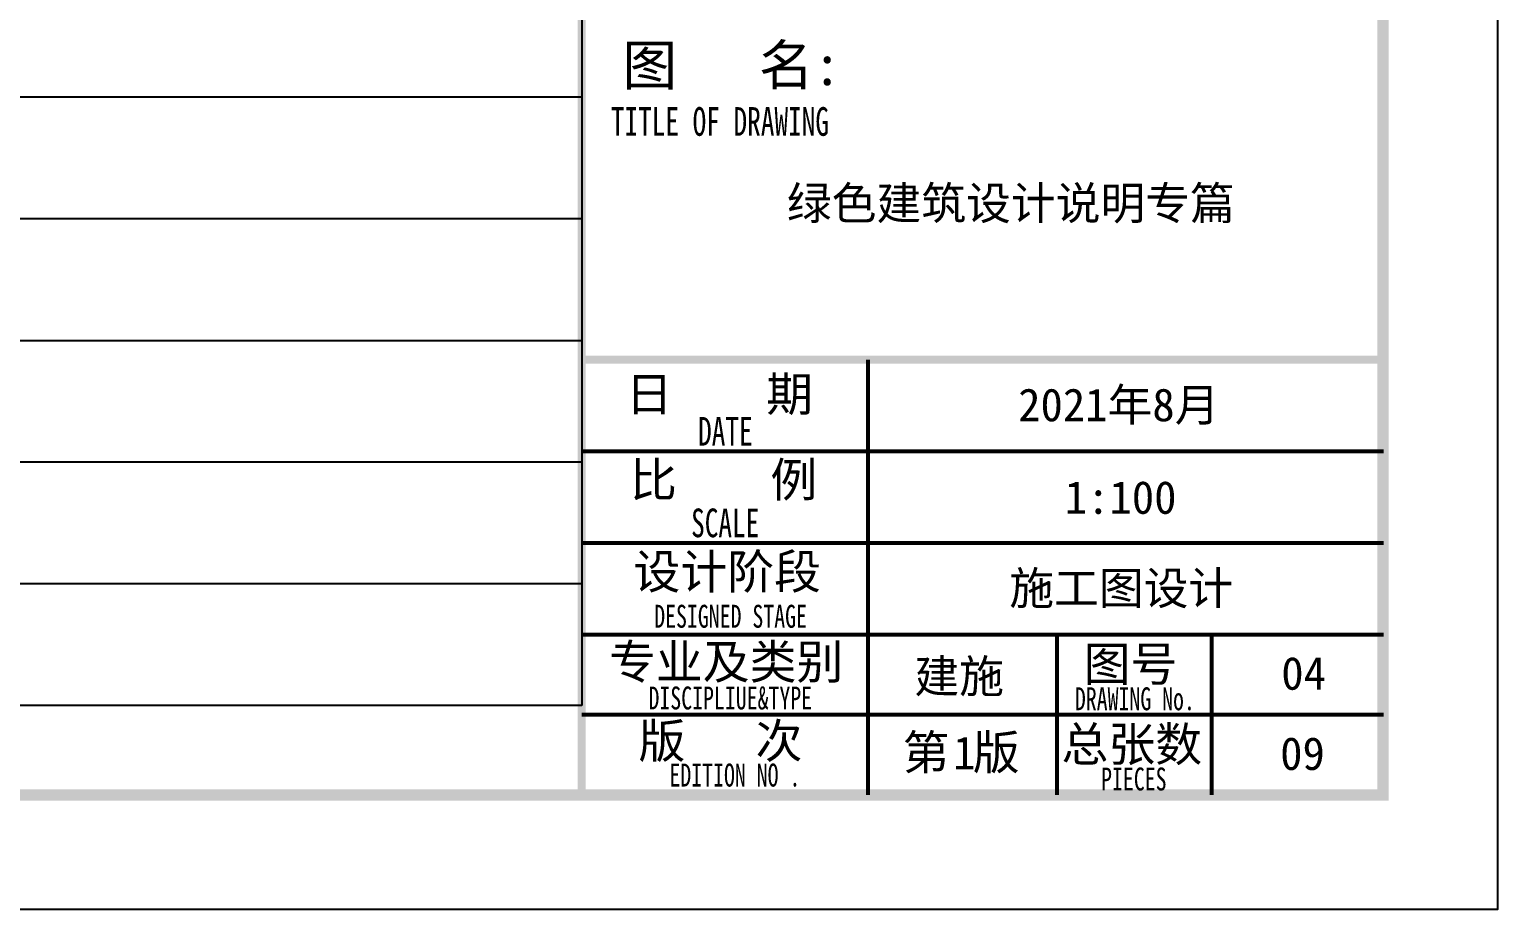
# Model space of a CAD drawing. Extents: x 1188826 to 1909461, y 608442 to 1651179.
# Drawn here: x 1543246 to 1556063, y 1189527 to 1197209 of the extents above; entities that cross this region are included whole.
import ezdxf

# ---------------------------------------------------------------- set-up
doc = ezdxf.new("R2010")
doc.units = 0
doc.header["$LTSCALE"] = 1000
doc.header["$MEASUREMENT"] = 0
for name, color, linetype in [('Defpoint', 7, 'Continuous'), ('图框', 140, 'Continuous'), ('图签文字', 147, 'Continuous')]:
    doc.layers.add(name, color=color, linetype=linetype)
doc.layers.add('WALL', color=9, linetype='Continuous', lineweight=40)
doc.layers.add('图签', color=147, linetype='Continuous', lineweight=18)
doc.styles.add('宋体', font='', dxfattribs={"height": 50})
doc.styles.add('建筑图签-1', font='simhei.ttf', dxfattribs={"width": 0.7})
doc.styles.get('宋体').set_extended_font_data('SimSun')

# ---------------------------------------------------------------- blocks, each defined once
blk = doc.blocks.new('tq5113')
at = {"layer": '图框'}
for points, const_width in [([(0, 0), (0, 57400)], 70), ([(0, 3800), (7000, 3800)], 70), ([(2500, 1400), (2500, 3800)], 35), ([(0, 3000), (7000, 3000)], 35), ([(0, 2200), (7000, 2200)], 35), ([(0, 1400), (7000, 1400)], 35), ([(0, 1400), (6500, 1400)], 35), ([(2500, 0), (2500, 1400)], 35), ([(4150, 0), (4150, 1400)], 35), ([(4150, 0), (4150, 1400)], 35), ([(4150, 0), (4150, 1400)], 35), ([(5500, 0), (5500, 1400)], 35), ([(0, 700), (4150, 700)], 35), ([(4150, 700), (7000, 700)], 35)]:
    blk.add_lwpolyline(points, dxfattribs=dict(at, const_width=const_width))
at = {"layer": '图框', "style": '建筑图签-1', "width": 0.7}
for s, height, p in [('TITLE OF DRAWING', 250, (254, 5753)), ('DATE', 250, (1016, 3049)), ('SCALE', 250, (955, 2250)), ('DESIGNED STAGE', 200, (633, 1460)), ('DISCIPLIUE&TYPE', 200, (583, 747)), ('DRAWING No.', 200, (4305, 740)), ('EDITION NO .', 200, (766, 74)), ('PIECES', 200, (4534, 40))]:
    blk.add_text(s, height=height, dxfattribs=at).set_placement(p)
at = {"layer": '图签', "color": 2, "style": '宋体'}
for s, height, p in [('2021年8月', 286.7, (3810, 3262)), ('施工图设计', 286.7, (3732, 1662)), ('建施', 286.7, (2904, 893)), ('1', 287, (3243, 225)), ('09', 286.7, (6097, 219))]:
    blk.add_text(s, height=height, dxfattribs=at).set_placement(p)
at = {"layer": '图签文字', "color": 7, "style": '建筑图签-1'}
for s, height, p in [('图   名:', 350, (355, 6195)), ('日    期', 300, (384, 3349)), ('比    例', 300, (422, 2602)), ('设计阶段', 300, (452, 1800)), ('专业及类别', 300, (238, 1013)), ('图号', 300, (4381, 994)), ('版   次 ', 300, (496, 323)), ('第 版', 300, (2801, 223)), ('总张数', 300, (4188, 294))]:
    blk.add_text(s, height=height, dxfattribs=at).set_placement(p)

msp = doc.modelspace()

# ---------------------------------------------------------------- linework, layer by layer
at = {"layer": 'Defpoint', "color": 252}
for p, q in [((1548068, 1246529), (1548068, 1191307)), ((1548068, 1196616), (1474463, 1196616)), ((1548068, 1195554), (1474463, 1195554)), ((1548068, 1194492), (1474463, 1194492)), ((1548068, 1193431), (1474463, 1193431)), ((1548068, 1192369), (1474463, 1192369)), ((1548068, 1191307), (1474463, 1191307))]:
    msp.add_line(p, q, dxfattribs=at)
at = {"layer": '图框'}
msp.add_lwpolyline([(1471963, 1248927), (1556063, 1248927), (1556063, 1189527), (1471963, 1189527)], close=True, dxfattribs=at)
msp.add_lwpolyline([(1471963, 1248927), (1556063, 1248927), (1556063, 1189527), (1471963, 1189527)], close=True, dxfattribs=at)
at = {"layer": '图框', "const_width": 100}
msp.add_lwpolyline([(1555063, 1190527), (1555063, 1247927), (1474463, 1247927), (1474463, 1190527)], close=True, dxfattribs=at)

# ---------------------------------------------------------------- block references
at = {"layer": 'WALL'}
msp.add_blockref('tq5113', (1548068, 1190527), dxfattribs=at)

# ---------------------------------------------------------------- texts
at = {"layer": '图签', "color": 2, "style": '宋体'}
for s, height, p in [(' 绿色建筑设计说明专篇', 286.68, (1549664, 1195549)), ('1:100', 286.7, (1552285, 1192981)), ('04', 286.7, (1554175, 1191446))]:
    msp.add_text(s, height=height, dxfattribs=at).set_placement(p)

doc.saveas('drawing.dxf')
